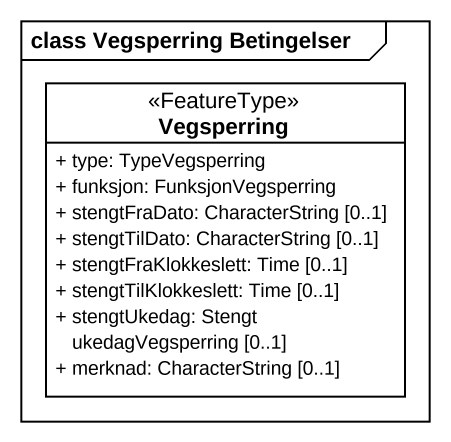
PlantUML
@startuml
mainframe class Vegsperring Betingelser
hide circle
hide empty members
skinparam classAttributeIconSize 0
class Vegsperring <<FeatureType>> {
  + type: TypeVegsperring
  + funksjon: FunksjonVegsperring
  + stengtFraDato: CharacterString [0..1]
  + stengtTilDato: CharacterString [0..1]
  + stengtFraKlokkeslett: Time [0..1]
  + stengtTilKlokkeslett: Time [0..1]
  + stengtUkedag: Stengt ukedagVegsperring [0..1]
  + merknad: CharacterString [0..1]
}
@enduml
